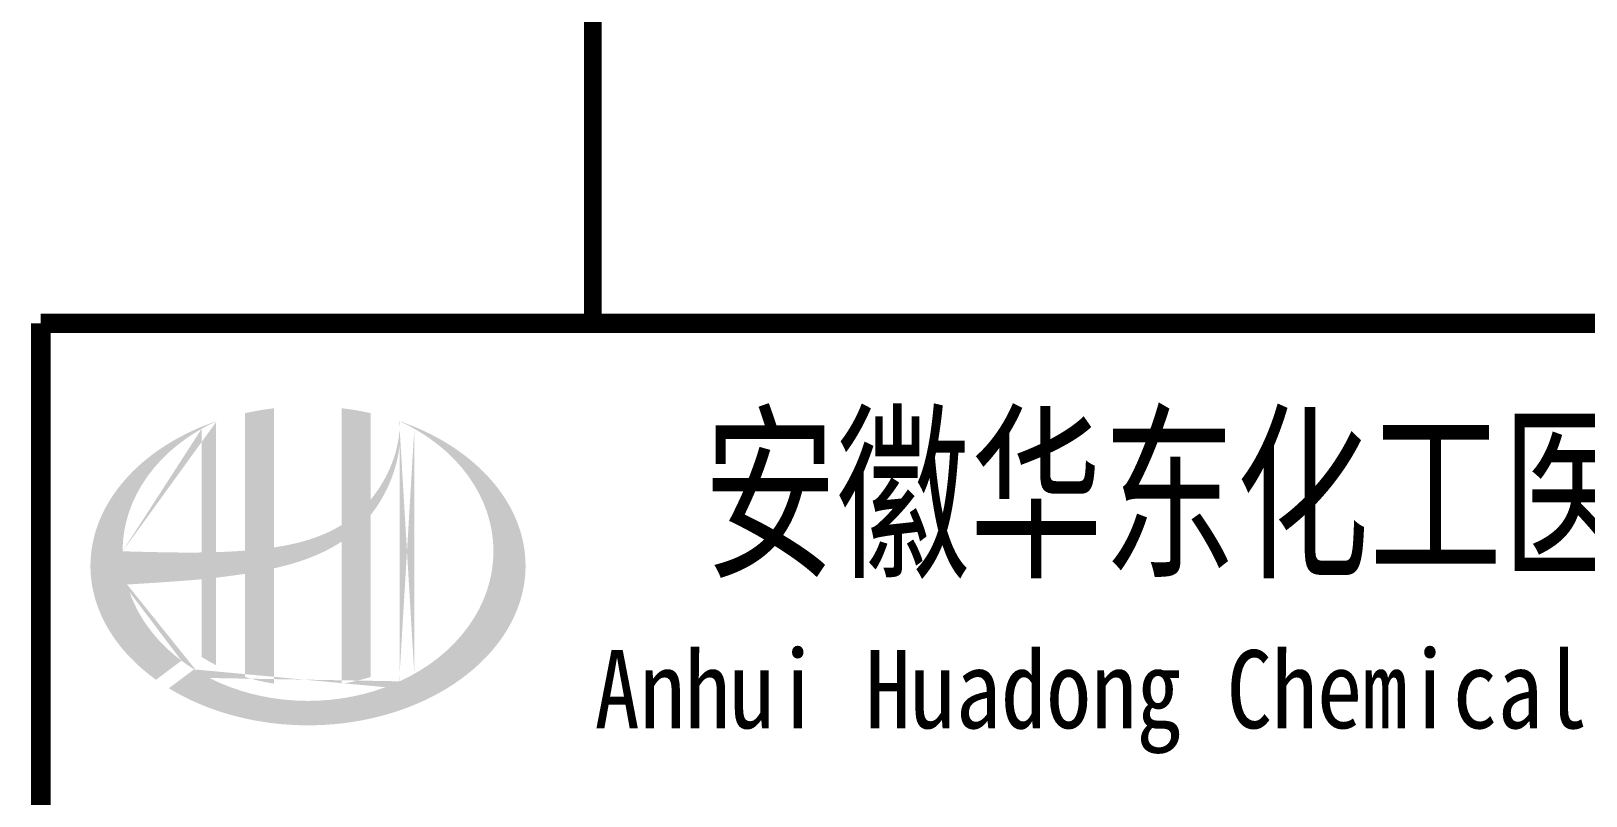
# Model space of a CAD drawing. Extents: x 84552 to 1115094, y -331058 to 102248.
# Drawn here: x 150205 to 152992, y 58094 to 59466 of the extents above; entities that cross this region are included whole.
import ezdxf
from ezdxf.enums import TextEntityAlignment as Align

# ---------------------------------------------------------------- set-up
doc = ezdxf.new("R2010")
doc.units = 0
doc.header["$LTSCALE"] = 1000
doc.header["$MEASUREMENT"] = 0
doc.styles.add('宋体', font='', dxfattribs={"width": 0.6})
doc.styles.get('宋体').set_extended_font_data('SimSun')

msp = doc.modelspace()

# ---------------------------------------------------------------- hatches: boundary and pattern name
h = msp.add_hatch(color=256)
edge = h.paths.add_edge_path()
edge.add_spline(control_points=[(150640.3, 58502.4), (150643.4, 58503.1), (150646.4, 58503.8), (150671, 58509.7), (150692.3, 58516.2), (150729.7, 58531.8), (150746.2, 58540.3), (150761.6, 58550.6)], knot_values=[61.629012, 61.629012, 61.629012, 61.629012, 63.330431, 63.330431, 75.353634, 75.353634, 85.398649, 85.398649, 85.398649, 85.398649], degree=3, periodic=0)
edge.add_line((150761.6, 58550.6), (150761.6, 58295.5))
edge.add_spline(control_points=[(150761.6, 58295.5), (150770.2, 58296.8), (150778.7, 58298.5), (150796.1, 58302.5), (150805, 58305), (150813.6, 58307.7)], knot_values=[4.908456, 4.908456, 4.908456, 4.908456, 4.992821, 4.992821, 5.083034, 5.083034, 5.083034, 5.083034], degree=3, periodic=0)
edge.add_line((150813.6, 58307.7), (150813.6, 58598.4))
edge.add_spline(control_points=[(150813.6, 58598.4), (150818, 58603.9), (150822.1, 58609.5), (150835.1, 58629.4), (150842.9, 58644.3), (150857.6, 58680.7), (150863.2, 58702.6), (150865.5, 58725.3), (150865.6, 58725.9), (150865.6, 58726.6)], knot_values=[97.991744, 97.991744, 97.991744, 97.991744, 101.64219, 101.64219, 110.337975, 110.337975, 121.934322, 121.934322, 122.270691, 122.270691, 122.270691, 122.270691], degree=3, periodic=0)
edge.add_line((150865.6, 58726.6), (150865.6, 58761.8))
edge.add_spline(control_points=[(150865.6, 58761.8), (150865.6, 58758), (150865.4, 58754.1), (150865.1, 58750.3)], knot_values=[126.194075, 126.194075, 126.194075, 126.194075, 128.396762, 128.396762, 128.396762, 128.396762], degree=3, periodic=0)
edge.add_spline(control_points=[(150865.1, 58750.3), (150864.9, 58747.2), (150864.6, 58744.1), (150864.2, 58741)], knot_values=[124.417049, 124.417049, 124.417049, 124.417049, 126.194075, 126.194075, 126.194075, 126.194075], degree=3, periodic=0)
edge.add_spline(control_points=[(150864.2, 58741), (150863.6, 58736.4), (150862.9, 58731.8), (150862, 58727.3)], knot_values=[121.80529, 121.80529, 121.80529, 121.80529, 124.417049, 124.417049, 124.417049, 124.417049], degree=3, periodic=0)
edge.add_spline(control_points=[(150862, 58727.3), (150860.8, 58721.2), (150859.3, 58715.2), (150857.6, 58709.1)], knot_values=[118.31574, 118.31574, 118.31574, 118.31574, 121.80529, 121.80529, 121.80529, 121.80529], degree=3, periodic=0)
edge.add_spline(control_points=[(150857.6, 58709.1), (150855.9, 58703.1), (150853.8, 58697.1), (150851.6, 58691.1)], knot_values=[114.795988, 114.795988, 114.795988, 114.795988, 118.31574, 118.31574, 118.31574, 118.31574], degree=3, periodic=0)
edge.add_spline(control_points=[(150851.6, 58691.1), (150849.3, 58685.3), (150846.8, 58679.5), (150844.1, 58673.9)], knot_values=[111.329641, 111.329641, 111.329641, 111.329641, 114.795988, 114.795988, 114.795988, 114.795988], degree=3, periodic=0)
edge.add_spline(control_points=[(150844.1, 58673.9), (150841.3, 58668.1), (150838.3, 58662.4), (150835.1, 58656.9)], knot_values=[107.79529, 107.79529, 107.79529, 107.79529, 111.329641, 111.329641, 111.329641, 111.329641], degree=3, periodic=0)
edge.add_spline(control_points=[(150835.1, 58656.9), (150832, 58651.5), (150828.6, 58646.2), (150825, 58641)], knot_values=[104.343579, 104.343579, 104.343579, 104.343579, 107.79529, 107.79529, 107.79529, 107.79529], degree=3, periodic=0)
edge.add_spline(control_points=[(150825, 58641), (150821.4, 58635.9), (150817.6, 58630.8), (150813.6, 58626)], knot_values=[100.8507, 100.8507, 100.8507, 100.8507, 104.343579, 104.343579, 104.343579, 104.343579], degree=3, periodic=0)
edge.add_line((150813.6, 58626), (150813.6, 58780.6))
edge.add_spline(control_points=[(150813.6, 58780.6), (150796.6, 58784.4), (150779.2, 58787.3), (150761.6, 58789.4)], knot_values=[4.423999, 4.423999, 4.423999, 4.423999, 4.558741, 4.558741, 4.558741, 4.558741], degree=3, periodic=0)
edge.add_line((150761.6, 58789.4), (150761.6, 58580.3))
edge.add_spline(control_points=[(150761.6, 58580.3), (150725.7, 58558), (150683.6, 58546.4), (150640.3, 58539.9)], knot_values=[63.246215, 63.246215, 63.246215, 63.246215, 87.689124, 87.689124, 87.689124, 87.689124], degree=3, periodic=0)
edge.add_line((150640.3, 58539.9), (150640.3, 58789.4))
edge.add_spline(control_points=[(150640.3, 58789.4), (150622.7, 58787.3), (150605.3, 58784.4), (150588.3, 58780.6)], knot_values=[4.866038, 4.866038, 4.866038, 4.866038, 5.000777, 5.000777, 5.000777, 5.000777], degree=3, periodic=0)
edge.add_line((150588.3, 58780.6), (150588.3, 58534.2))
edge.add_spline(control_points=[(150588.3, 58534.2), (150587.5, 58534.1), (150570, 58532.8), (150552.7, 58531.9), (150536.3, 58531.4)], knot_values=[43.657356, 43.657356, 43.657356, 43.657356, 44.134253, 53.497092, 53.497092, 53.497092, 53.497092], degree=3, periodic=0)
edge.add_line((150536.3, 58531.4), (150536.3, 58766))
edge.add_spline(control_points=[(150536.3, 58766), (150527.8, 58763.1), (150519.4, 58759.9), (150511.2, 58756.6)], knot_values=[5.14157, 5.14157, 5.14157, 5.14157, 5.212921, 5.212921, 5.212921, 5.212921], degree=3, periodic=0)
edge.add_spline(control_points=[(150511.2, 58756.6), (150507.8, 58755.1), (150504.3, 58753.7), (150488.2, 58746.6), (150476, 58740.5), (150464.2, 58733.9)], knot_values=[5.212921, 5.212921, 5.212921, 5.212921, 5.24296, 5.24296, 5.355623, 5.355623, 5.355623, 5.355623], degree=3, periodic=0)
edge.add_spline(control_points=[(150464.2, 58733.9), (150456.8, 58729.7), (150449.5, 58725.3), (150442.6, 58720.8)], knot_values=[5.355623, 5.355623, 5.355623, 5.355623, 5.426974, 5.426974, 5.426974, 5.426974], degree=3, periodic=0)
edge.add_spline(control_points=[(150442.6, 58720.8), (150438.8, 58718.4), (150435.2, 58715.9), (150428.5, 58711.2), (150425.3, 58708.9), (150422.3, 58706.6)], knot_values=[5.426974, 5.426974, 5.426974, 5.426974, 5.464765, 5.464765, 5.498325, 5.498325, 5.498325, 5.498325], degree=3, periodic=0)
edge.add_spline(control_points=[(150422.3, 58706.6), (150409.2, 58696.8), (150397.2, 58686.4), (150386.3, 58675.4)], knot_values=[5.498325, 5.498325, 5.498325, 5.498325, 5.641027, 5.641027, 5.641027, 5.641027], degree=3, periodic=0)
edge.add_spline(control_points=[(150386.3, 58675.4), (150382.8, 58671.9), (150379.4, 58668.3), (150369.2, 58657), (150362.7, 58649.1), (150356.8, 58641)], knot_values=[5.641027, 5.641027, 5.641027, 5.641027, 5.686569, 5.686569, 5.783729, 5.783729, 5.783729, 5.783729], degree=3, periodic=0)
edge.add_spline(control_points=[(150356.8, 58641), (150349.3, 58630.6), (150342.6, 58619.9), (150336.1, 58607.4), (150335.2, 58605.9), (150334.5, 58604.3)], knot_values=[5.783729, 5.783729, 5.783729, 5.783729, 5.908374, 5.908374, 5.92643, 5.92643, 5.92643, 5.92643], degree=3, periodic=0)
edge.add_spline(control_points=[(150334.5, 58604.3), (150328.2, 58591.7), (150323.2, 58578.9), (150319.4, 58565.9)], knot_values=[5.92643, 5.92643, 5.92643, 5.92643, 6.069132, 6.069132, 6.069132, 6.069132], degree=3, periodic=0)
edge.add_spline(control_points=[(150319.4, 58565.9), (150317.8, 58560.4), (150316.5, 58554.8), (150313.8, 58541.7), (150312.6, 58534.2), (150311.9, 58526.7)], knot_values=[6.069132, 6.069132, 6.069132, 6.069132, 6.130179, 6.130179, 6.211834, 6.211834, 6.211834, 6.211834], degree=3, periodic=0)
edge.add_spline(control_points=[(150311.9, 58526.7), (150311.3, 58520.1), (150311, 58513.5), (150311, 58506.9)], knot_values=[6.211834, 6.211834, 6.211834, 6.211834, 6.283185, 6.283185, 6.283185, 6.283185], degree=3, periodic=0)
edge.add_spline(control_points=[(150311, 58506.9), (150311, 58502.2), (150311.1, 58497.6), (150311.4, 58492.9)], knot_values=[6.283185, 6.283185, 6.283185, 6.283185, 6.333655, 6.333655, 6.333655, 6.333655], degree=3, periodic=0)
edge.add_spline(control_points=[(150311.4, 58492.9), (150312.1, 58483.6), (150313.3, 58474.3), (150315.2, 58465)], knot_values=[6.333655, 6.333655, 6.333655, 6.333655, 6.434594, 6.434594, 6.434594, 6.434594], degree=3, periodic=0)
edge.add_spline(control_points=[(150315.2, 58465), (150315.3, 58464.4), (150315.5, 58463.8), (150317.4, 58454.5), (150319.8, 58445.9), (150322.7, 58437.4)], knot_values=[6.434594, 6.434594, 6.434594, 6.434594, 6.441278, 6.441278, 6.535532, 6.535532, 6.535532, 6.535532], degree=3, periodic=0)
edge.add_spline(control_points=[(150322.7, 58437.4), (150325.9, 58428.3), (150329.6, 58419.3), (150334, 58410.4)], knot_values=[6.535532, 6.535532, 6.535532, 6.535532, 6.636471, 6.636471, 6.636471, 6.636471], degree=3, periodic=0)
edge.add_spline(control_points=[(150334, 58410.4), (150335.1, 58408.2), (150336.2, 58405.9), (150340.9, 58397.1), (150344.8, 58390.6), (150349, 58384.2)], knot_values=[6.636471, 6.636471, 6.636471, 6.636471, 6.661894, 6.661894, 6.73741, 6.73741, 6.73741, 6.73741], degree=3, periodic=0)
edge.add_spline(control_points=[(150349, 58384.2), (150354.5, 58375.6), (150360.7, 58367.2), (150367.5, 58359)], knot_values=[6.73741, 6.73741, 6.73741, 6.73741, 6.838349, 6.838349, 6.838349, 6.838349], degree=3, periodic=0)
edge.add_spline(control_points=[(150367.5, 58359), (150370.5, 58355.4), (150373.5, 58351.9), (150380.8, 58343.9), (150385.1, 58339.5), (150389.5, 58335.2)], knot_values=[6.838349, 6.838349, 6.838349, 6.838349, 6.88251, 6.88251, 6.939288, 6.939288, 6.939288, 6.939288], degree=3, periodic=0)
edge.add_spline(control_points=[(150389.5, 58335.2), (150397.4, 58327.5), (150405.8, 58320.1), (150414.8, 58313)], knot_values=[6.939288, 6.939288, 6.939288, 6.939288, 7.040227, 7.040227, 7.040227, 7.040227], degree=3, periodic=0)
edge.add_spline(control_points=[(150414.8, 58313), (150419.2, 58309.4), (150423.8, 58306), (150428.6, 58302.6)], knot_values=[7.040227, 7.040227, 7.040227, 7.040227, 7.090696, 7.090696, 7.090696, 7.090696], degree=3, periodic=0)
edge.add_line((150428.6, 58302.6), (150474.1, 58336.8))
edge.add_ellipse((150701, 58532.9), major_axis=(332.5, 0), ratio=0.806676, start_angle=192.819, end_angle=226.9853, ccw=False)
edge.add_spline(control_points=[(150376.7, 58473.4), (150388.8, 58474.1), (150400.8, 58474.8), (150445.1, 58477.6), (150477.6, 58479.8), (150510.3, 58482.9)], knot_values=[11.398263, 11.398263, 11.398263, 11.398263, 18.40729, 18.40729, 37.18094, 37.18094, 37.18094, 37.18094], degree=3, periodic=0)
edge.add_line((150510.3, 58482.9), (150510.3, 58343.4))
edge.add_spline(control_points=[(150510.3, 58343.4), (150512.1, 58342.3), (150513.9, 58341.2), (150522.4, 58336.1), (150529.2, 58332.3), (150536.3, 58328.7)], knot_values=[4.049945, 4.049945, 4.049945, 4.049945, 4.072021, 4.072021, 4.153257, 4.153257, 4.153257, 4.153257], degree=3, periodic=0)
edge.add_line((150536.3, 58328.7), (150536.3, 58485.6))
edge.add_spline(control_points=[(150536.3, 58485.6), (150552.4, 58487.5), (150568.6, 58489.6), (150586, 58492.3), (150587.2, 58492.5), (150588.3, 58492.6)], knot_values=[42.135009, 42.135009, 42.135009, 42.135009, 51.307228, 51.307228, 51.948574, 51.948574, 51.948574, 51.948574], degree=3, periodic=0)
edge.add_line((150588.3, 58492.6), (150588.3, 58307.7))
edge.add_spline(control_points=[(150588.3, 58307.7), (150605.1, 58302.4), (150622.6, 58298.3), (150640.3, 58295.5)], knot_values=[4.34174, 4.34174, 4.34174, 4.34174, 4.516316, 4.516316, 4.516316, 4.516316], degree=3, periodic=0)
edge.add_line((150640.3, 58295.5), (150640.3, 58502.4))
edge = h.paths.add_edge_path(flags=16)
edge.add_ellipse((150701, 58532.9), major_axis=(332.5, 0), ratio=0.806676, start_angle=124.9875, end_angle=179.999, ccw=False)
edge.add_line((150510.3, 58752.6), (150510.3, 58530.8))
edge.add_spline(control_points=[(150510.3, 58530.8), (150462.6, 58530.2), (150415.7, 58531.7), (150368.5, 58532.9)], knot_values=[11.27373, 11.27373, 11.27373, 11.27373, 38.687513, 38.687513, 38.687513, 38.687513], degree=3, periodic=0)
edge = h.paths.add_edge_path()
edge.add_spline(control_points=[(150451.6, 58287.3), (150467.1, 58277.8), (150483.6, 58269.2), (150526, 58250.6), (150552.6, 58241.6), (150608, 58228.4), (150636.7, 58224), (150694.8, 58220.1), (150724.1, 58220.6), (150781.9, 58226.3), (150810.3, 58231.6), (150864.8, 58246.6), (150890.9, 58256.4), (150939.4, 58279.8), (150961.7, 58293.5), (151001.7, 58324), (151019.3, 58340.8), (151049, 58376.5), (151061, 58395.4), (151079.2, 58434.5), (151085.4, 58454.6), (151091.7, 58495.2), (151091.8, 58515.7), (151086.1, 58556.4), (151080.2, 58576.7), (151062.4, 58616.1), (151050.5, 58635.2), (151021, 58671.2), (151003.5, 58688.2), (150963.6, 58719), (150941.2, 58732.9), (150900.7, 58752.8), (150883.5, 58759.9), (150865.6, 58766)], knot_values=[0.886421, 0.886421, 0.886421, 0.886421, 1.040557, 1.040557, 1.261172, 1.261172, 1.481788, 1.481788, 1.702404, 1.702404, 1.92302, 1.92302, 2.143636, 2.143636, 2.364252, 2.364252, 2.584868, 2.584868, 2.805484, 2.805484, 3.026099, 3.026099, 3.246715, 3.246715, 3.46852, 3.46852, 3.690325, 3.690325, 3.91213, 3.91213, 4.133935, 4.133935, 4.283209, 4.283209, 4.283209, 4.283209], degree=3, periodic=0)
edge.add_line((150865.6, 58766), (150865.6, 58766))
edge.add_spline(control_points=[(150865.6, 58765.9), (150865.7, 58764.5), (150865.7, 58763.2), (150865.6, 58761.8)], knot_values=[128.396762, 128.396762, 128.396762, 128.396762, 129.192193, 129.192193, 129.192193, 129.192193], degree=3, periodic=0)
edge.add_line((150865.6, 58761.8), (150865.6, 58299.8))
edge.add_ellipse((150701, 58532.9), major_axis=(332.5, 0), ratio=0.806676, start_angle=232.1054, end_angle=299.6833, ccw=False)
edge.add_line((150496.7, 58321.2), (150451.6, 58287.3))
edge = h.paths.add_edge_path(flags=16)
edge.add_ellipse((150701, 58532.9), major_axis=(332.5, 0), ratio=0.806676, start_angle=304.9875, end_angle=415.0121, ccw=False)
edge.add_line((150891.6, 58313.1), (150891.6, 58752.6))

# ---------------------------------------------------------------- linework, layer by layer
msp.add_line((151211.7, 58941.6), (159222, 58941.6))
for points, const_width in [([(151211.7, 58941.6), (151211.7, 64563.8)], 31.5), ([(150222, 58941.6), (150222, 55941.6)], 35), ([(159222, 58941.6), (150222, 58941.6)], 35)]:
    msp.add_lwpolyline(points, dxfattribs=dict(const_width=const_width))

# ---------------------------------------------------------------- texts
at = {"style": '宋体'}
for s, height, width, p in [('安徽华东化工医药工程有限责任公司', 250, 0.7, (153319.5, 58641.6)), ('Anhui Huadong Chemical & Medical Engineering Co.,Ltd', 140, 0.85, (153319.5, 58266.6))]:
    msp.add_text(s, height=height, dxfattribs=dict(at, width=width)).set_placement(p, align=Align.MIDDLE)

doc.saveas('drawing.dxf')
